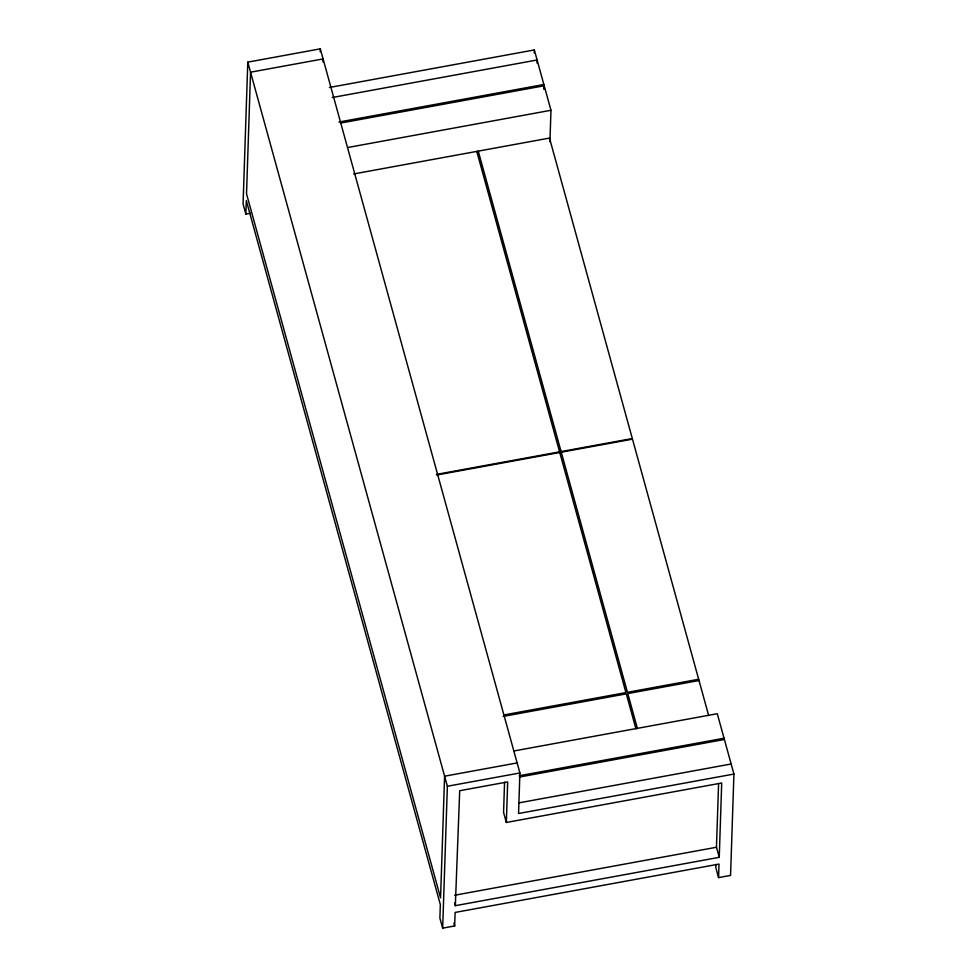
<?xml version="1.0" encoding="UTF-8"?>
<svg xmlns="http://www.w3.org/2000/svg" width="977" height="977" viewBox="0 0 977 977"><rect width="100%" height="100%" fill="white"/><g stroke="black" fill="none" stroke-linecap="round" stroke-linejoin="round"><path stroke-width="1.47" d="M513.89 750.971L717.289 713.711L733.922 774.053L518.555 813.511L519.898 772.966L320.309 48.85L247.779 62.137L243.078 204.034L245.85 214.085L250.344 213.267M245.85 214.085L246.302 200.578L440.334 904.58L439.894 918.087L442.666 928.15L454.659 925.952L455.111 912.433L719.011 864.083L718.571 877.602L730.564 875.404L733.922 774.053M320.212 51.854L320.309 48.85M322.984 61.905L323.082 58.913L250.552 72.2L246.522 193.825L440.566 897.826L444.596 776.202L517.126 762.915M442.666 928.15L447.368 786.253L247.779 62.137M504.572 782.211L503.57 812.4L506.342 822.463L721.71 783.004L719.243 857.33L455.331 905.679L454.696 902.785M506.342 822.463L507.686 781.918L459.703 790.711L455.331 905.679M534.236 52.953L534.334 49.937L329.444 87.478M537.008 63.004L537.106 59.988L332.204 97.529M543.713 89.029L543.871 84.51L338.97 122.04M544.116 88.785L544.213 85.756L340.814 123.029M549.929 141.812L550.967 110.279L534.334 49.937M715.897 864.535L715.799 867.539L718.571 877.602M719.243 857.33L716.471 847.267L718.583 783.566M347.568 147.539L550.967 110.279M353.65 173.955L549.501 138.075L632.314 438.526L436.463 474.407M436.634 475.042L632.485 439.161L708.643 715.482M504.315 714.883L625.939 692.595L559.76 452.485M698.665 679.271L627.442 692.314L561.262 452.204M503.167 716.41L626.294 693.853L635.917 728.805M699.007 680.529L627.784 693.572L637.419 728.537M447.368 786.253L519.898 772.966M519.153 775.762L724.042 738.221M519.495 777.02L724.397 739.479M518.775 802.899L731.15 763.99M454.61 895.25L716.471 847.267M478.266 151.117L561.091 451.582M476.776 151.398L559.589 451.85M453.865 923.082L454.659 925.952"/></g></svg>
